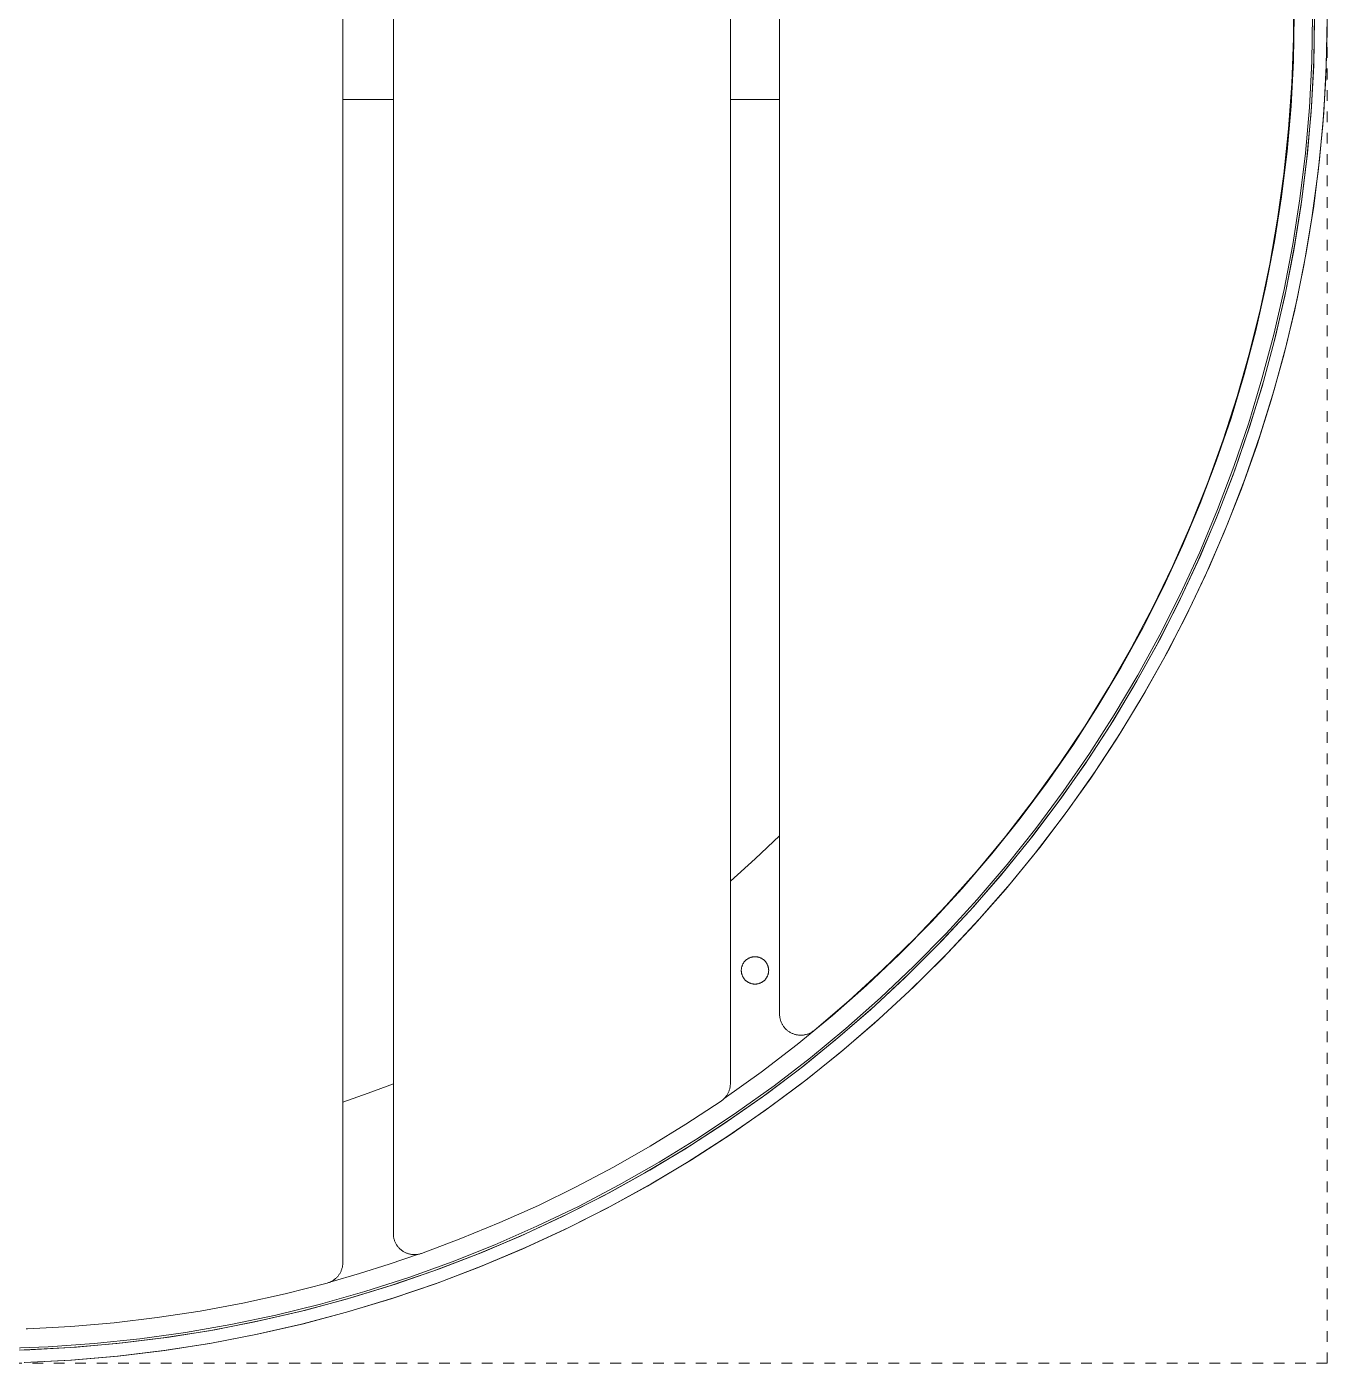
# Model space of a CAD drawing. Header units: inches. Extents: x 4 to 96.5, y 3.2 to 71.9.
# Drawn here: x 20.53 to 32.68, y 3.22 to 15.71 of the extents above; entities that cross this region are included whole.
import ezdxf

# ---------------------------------------------------------------- set-up
doc = ezdxf.new("R2010")
doc.units = ezdxf.units.IN
doc.linetypes.add('HIDDEN', pattern=[1.905, 1.27, -0.635])
doc.layers.add('ZANO_R', color=7, linetype='Continuous', lineweight=0)
doc.layers.add('ZANO_R_przerywana', color=250, linetype='HIDDEN', lineweight=0)

msp = doc.modelspace()

# ---------------------------------------------------------------- linework, layer by layer
at = {"layer": 'ZANO_R'}
for p, q in [((23.48342, 4.1576), (23.48342, 27.47339)), ((23.95585, 27.20113), (23.95585, 4.42987)), ((27.10534, 5.83107), (27.10534, 25.79992)), ((27.5657, 25.15042), (27.5657, 6.48057)), ((32.36683, 16.02804), (32.36683, 15.60295)), ((32.68043, 16.09878), (32.68268, 15.6621)), ((32.3747, 15.8155), (32.36735, 15.39061)), ((32.54583, 15.8155), (32.5384, 15.38542)), ((32.56547, 15.78282), (32.55674, 15.34767)), ((32.5655, 15.82948), (32.55841, 15.3945)), ((32.68357, 15.78252), (32.67476, 15.34324)), ((32.68268, 15.6621), (32.6698, 15.2256)), ((32.36683, 15.60295), (32.35212, 15.17811)), ((32.36735, 15.39061), (32.3453, 14.96623)), ((32.5384, 15.38542), (32.51614, 14.95586)), ((32.55841, 15.3945), (32.53616, 14.96003)), ((32.55674, 15.34767), (32.53284, 14.91308)), ((32.67476, 15.34324), (32.65064, 14.90454)), ((32.35212, 15.17811), (32.32272, 14.75403)), ((32.6698, 15.2256), (32.64179, 14.78981)), ((23.95585, 15.02812), (23.48342, 15.02812)), ((27.5657, 15.02812), (27.10534, 15.02812)), ((32.3453, 14.96623), (32.30859, 14.54287)), ((32.51614, 14.95586), (32.47906, 14.52732)), ((32.53284, 14.91308), (32.4938, 14.47959)), ((32.53616, 14.96003), (32.49877, 14.5266)), ((32.65064, 14.90454), (32.61123, 14.46695)), ((32.32272, 14.75403), (32.27866, 14.33123)), ((32.64179, 14.78981), (32.5987, 14.35526)), ((32.30859, 14.54287), (32.25726, 14.12103)), ((32.47906, 14.52732), (32.42721, 14.10031)), ((32.49877, 14.5266), (32.44631, 14.09473)), ((32.4938, 14.47959), (32.43967, 14.04773)), ((32.61123, 14.46695), (32.55659, 14.031)), ((32.27866, 14.33123), (32.22, 13.9102)), ((32.5987, 14.35526), (32.54057, 13.92246)), ((32.25726, 14.12103), (32.19136, 13.70121)), ((32.42721, 14.10031), (32.36066, 13.67535)), ((32.43967, 14.04773), (32.37052, 13.61801)), ((32.44631, 14.09473), (32.37882, 13.66496)), ((32.55659, 14.031), (32.48678, 13.59722)), ((32.22, 13.9102), (32.1468, 13.49146)), ((32.54057, 13.92246), (32.46748, 13.49193)), ((32.19136, 13.70121), (32.11099, 13.28393)), ((32.36066, 13.67535), (32.27947, 13.25294)), ((32.37052, 13.61801), (32.28642, 13.19097)), ((32.37882, 13.66496), (32.2964, 13.2378)), ((32.1468, 13.49146), (32.05916, 13.0755)), ((32.46748, 13.49193), (32.37951, 13.06419)), ((32.48678, 13.59722), (32.40188, 13.16613)), ((32.11099, 13.28393), (32.01622, 12.86968)), ((32.27947, 13.25294), (32.18376, 12.83358)), ((32.28642, 13.19097), (32.18748, 12.76712)), ((32.2964, 13.2378), (32.19914, 12.81377)), ((32.40188, 13.16613), (32.30201, 12.73827)), ((32.05916, 13.0755), (31.95718, 12.66282)), ((32.37951, 13.06419), (32.27677, 12.63977)), ((32.01622, 12.86968), (31.90719, 12.45896)), ((32.18376, 12.83358), (32.07362, 12.41778)), ((32.18748, 12.76712), (32.07382, 12.34698)), ((32.19914, 12.81377), (32.08715, 12.39339)), ((31.95718, 12.66282), (31.84097, 12.25391)), ((32.27677, 12.63977), (32.15938, 12.21915)), ((32.30201, 12.73827), (32.18728, 12.31415)), ((31.90719, 12.45896), (31.78401, 12.05225)), ((32.07362, 12.41778), (31.9492, 12.00603)), ((32.08715, 12.39339), (31.96059, 11.97717)), ((31.84097, 12.25391), (31.71069, 11.84928)), ((32.07382, 12.34698), (31.94558, 11.93106)), ((32.18728, 12.31415), (32.05782, 11.8943)), ((32.15938, 12.21915), (32.02749, 11.80286)), ((31.78401, 12.05225), (31.64683, 11.65005)), ((31.9492, 12.00603), (31.81065, 11.59881)), ((31.94558, 11.93106), (31.80292, 11.51986)), ((31.96059, 11.97717), (31.81959, 11.56561)), ((32.05782, 11.8943), (31.91381, 11.47921)), ((31.71069, 11.84928), (31.56649, 11.44939)), ((32.02749, 11.80286), (31.88124, 11.39139)), ((31.64683, 11.65005), (31.49583, 11.25283)), ((31.80292, 11.51986), (31.646, 11.11389)), ((31.81065, 11.59881), (31.65812, 11.19663)), ((31.81959, 11.56561), (31.66434, 11.15922)), ((31.56649, 11.44939), (31.40853, 11.05473)), ((31.88124, 11.39139), (31.72082, 10.98523)), ((31.91381, 11.47921), (31.75541, 11.06939)), ((31.49583, 11.25283), (31.33117, 10.86107)), ((31.65812, 11.19663), (31.4918, 10.79994)), ((31.66434, 11.15922), (31.49501, 10.75849)), ((31.40853, 11.05473), (31.23701, 10.66578)), ((31.646, 11.11389), (31.47502, 10.71363)), ((31.75541, 11.06939), (31.58281, 10.66535)), ((31.72082, 10.98523), (31.54643, 10.58488)), ((31.33117, 10.86107), (31.15307, 10.47525)), ((31.49501, 10.75849), (31.31182, 10.3639)), ((31.4918, 10.79994), (31.31188, 10.40923)), ((31.23701, 10.66578), (31.05214, 10.28299)), ((31.47502, 10.71363), (31.29019, 10.31958)), ((31.58281, 10.66535), (31.39623, 10.26757)), ((31.54643, 10.58488), (31.35826, 10.19082)), ((31.15307, 10.47525), (30.96172, 10.09581)), ((31.31188, 10.40923), (31.11859, 10.02497)), ((31.05214, 10.28299), (30.85413, 9.90683)), ((31.29019, 10.31958), (31.09173, 9.93222)), ((31.31182, 10.3639), (31.11499, 9.97593)), ((31.39623, 10.26757), (31.19589, 9.87654)), ((31.35826, 10.19082), (31.15655, 9.80351)), ((30.96172, 10.09581), (30.75736, 9.72322)), ((31.11859, 10.02497), (30.91215, 9.64761)), ((30.85413, 9.90683), (30.64322, 9.53774)), ((31.09173, 9.93222), (30.87989, 9.55201)), ((31.11499, 9.97593), (30.90476, 9.59506)), ((31.19589, 9.87654), (30.98204, 9.49273)), ((31.15655, 9.80351), (30.94153, 9.42342)), ((30.75736, 9.72322), (30.54024, 9.35793)), ((30.91215, 9.64761), (30.69281, 9.27759)), ((30.64322, 9.53774), (30.41967, 9.17618)), ((30.87989, 9.55201), (30.65491, 9.17942)), ((30.90476, 9.59506), (30.68138, 9.22175)), ((30.94153, 9.42342), (30.71347, 9.05102)), ((30.98204, 9.49273), (30.75494, 9.11662)), ((30.54024, 9.35793), (30.3106, 9.00036)), ((30.69281, 9.27759), (30.46082, 8.91537)), ((30.41967, 9.17618), (30.18374, 8.82257)), ((30.65491, 9.17942), (30.41708, 8.8149)), ((30.68138, 9.22175), (30.44512, 8.85645)), ((30.3106, 9.00036), (30.06874, 8.65095)), ((30.71347, 9.05102), (30.47264, 8.68674)), ((30.75494, 9.11662), (30.51486, 8.74865)), ((30.46082, 8.91537), (30.21647, 8.56137)), ((30.18374, 8.82257), (29.93571, 8.47733)), ((30.41708, 8.8149), (30.16669, 8.4589)), ((30.44512, 8.85645), (30.19627, 8.49961)), ((30.51486, 8.74865), (30.26209, 8.38928)), ((30.06874, 8.65095), (29.81494, 8.31012)), ((30.47264, 8.68674), (30.21933, 8.33103)), ((30.19627, 8.49961), (29.93514, 8.15166)), ((30.21647, 8.56137), (29.96005, 8.21602)), ((29.93571, 8.47733), (29.67589, 8.14088)), ((30.16669, 8.4589), (29.90403, 8.11184)), ((30.26209, 8.38928), (29.99695, 8.03894)), ((29.81494, 8.31012), (29.5495, 7.97827)), ((30.21933, 8.33103), (29.95385, 7.98432)), ((27.5657, 8.14698), (27.33861, 7.93203)), ((29.67589, 8.14088), (29.40458, 7.81362)), ((29.93514, 8.15166), (29.66204, 7.81302)), ((29.96005, 8.21602), (29.69187, 7.87972)), ((29.90403, 8.11184), (29.62943, 7.77416)), ((29.99695, 8.03894), (29.71975, 7.69805)), ((27.33861, 7.93203), (27.10534, 7.72379)), ((29.5495, 7.97827), (29.27274, 7.6558)), ((29.69187, 7.87972), (29.41223, 7.55288)), ((29.95385, 7.98432), (29.6765, 7.64701)), ((29.40458, 7.81362), (29.12211, 7.49595)), ((29.62943, 7.77416), (29.34322, 7.44625)), ((29.66204, 7.81302), (29.3773, 7.48411)), ((29.27274, 7.6558), (28.98498, 7.34309)), ((29.6765, 7.64701), (29.38764, 7.31951)), ((29.71975, 7.69805), (29.43083, 7.36705)), ((29.12211, 7.49595), (28.82882, 7.18825)), ((29.41223, 7.55288), (29.12148, 7.23589)), ((29.34322, 7.44625), (29.04575, 7.12853)), ((29.3773, 7.48411), (29.08128, 7.16532)), ((28.98498, 7.34309), (28.68659, 7.04053)), ((29.38764, 7.31951), (29.08759, 7.00223)), ((29.43083, 7.36705), (29.13054, 7.04631)), ((28.82882, 7.18825), (28.52505, 6.89087)), ((29.04575, 7.12853), (28.73738, 6.82137)), ((29.08128, 7.16532), (28.77432, 6.85704)), ((29.12148, 7.23589), (28.81996, 6.92912)), ((27.26103, 6.99335), (27.26466, 6.99586)), ((27.26466, 6.99586), (27.26838, 6.99824)), ((27.26838, 6.99824), (27.27218, 7.00049)), ((27.27218, 7.00049), (27.27606, 7.00261)), ((27.27606, 7.00261), (27.28, 7.0046)), ((27.28, 7.0046), (27.28401, 7.00645)), ((27.28401, 7.00645), (27.28809, 7.00815)), ((27.28809, 7.00815), (27.29222, 7.00972)), ((27.29222, 7.00972), (27.2964, 7.01114)), ((27.2964, 7.01114), (27.30063, 7.01242)), ((27.30063, 7.01242), (27.3049, 7.01355)), ((27.3049, 7.01355), (27.3092, 7.01453)), ((27.3092, 7.01453), (27.31354, 7.01537)), ((27.31354, 7.01537), (27.3179, 7.01605)), ((27.3179, 7.01605), (27.32229, 7.01658)), ((27.32229, 7.01658), (27.32669, 7.01697)), ((27.32669, 7.01697), (27.3311, 7.01719)), ((27.3311, 7.01719), (27.33552, 7.01727)), ((27.33552, 7.01727), (27.33993, 7.01719)), ((27.33993, 7.01719), (27.34434, 7.01697)), ((27.34434, 7.01697), (27.34874, 7.01658)), ((27.34874, 7.01658), (27.35313, 7.01605)), ((27.35313, 7.01605), (27.35749, 7.01537)), ((27.35749, 7.01537), (27.36183, 7.01453)), ((27.36183, 7.01453), (27.36614, 7.01355)), ((27.36614, 7.01355), (27.37041, 7.01242)), ((27.37041, 7.01242), (27.37463, 7.01114)), ((27.37463, 7.01114), (27.37882, 7.00972)), ((27.37882, 7.00972), (27.38295, 7.00815)), ((27.38295, 7.00815), (27.38702, 7.00645)), ((27.38702, 7.00645), (27.39103, 7.0046)), ((27.39103, 7.0046), (27.39498, 7.00261)), ((27.39498, 7.00261), (27.39885, 7.00049)), ((27.39885, 7.00049), (27.40265, 6.99824)), ((27.40265, 6.99824), (27.40637, 6.99586)), ((27.40637, 6.99586), (27.41001, 6.99335)), ((28.68659, 7.04053), (28.3779, 6.74847)), ((29.08759, 7.00223), (28.77673, 6.69553)), ((29.13054, 7.04631), (28.81926, 6.73625)), ((27.20759, 6.89153), (27.20774, 6.89594)), ((27.20759, 6.88711), (27.20759, 6.89153)), ((27.20774, 6.8827), (27.20759, 6.88711)), ((27.20774, 6.89594), (27.20805, 6.90035)), ((27.20805, 6.87829), (27.20774, 6.8827)), ((27.20805, 6.90035), (27.2085, 6.90474)), ((27.2085, 6.8739), (27.20805, 6.87829)), ((27.2085, 6.90474), (27.20911, 6.90912)), ((27.20911, 6.86952), (27.2085, 6.8739)), ((27.20911, 6.90912), (27.20987, 6.91347)), ((27.20987, 6.91347), (27.21078, 6.91779)), ((27.21078, 6.91779), (27.21183, 6.92208)), ((27.21183, 6.92208), (27.21304, 6.92633)), ((27.21304, 6.92633), (27.21439, 6.93054)), ((27.21439, 6.93054), (27.21588, 6.93469)), ((27.21588, 6.93469), (27.21752, 6.9388)), ((27.21752, 6.9388), (27.2193, 6.94284)), ((27.2193, 6.94284), (27.22122, 6.94682)), ((27.22122, 6.94682), (27.22327, 6.95073)), ((27.22327, 6.95073), (27.22545, 6.95457)), ((27.22545, 6.95457), (27.22777, 6.95833)), ((27.22777, 6.95833), (27.23022, 6.962)), ((27.23022, 6.962), (27.23279, 6.9656)), ((27.23279, 6.9656), (27.23548, 6.9691)), ((27.23548, 6.9691), (27.2383, 6.9725)), ((27.2383, 6.9725), (27.24123, 6.97581)), ((27.24123, 6.97581), (27.24427, 6.97901)), ((27.24427, 6.97901), (27.24742, 6.98211)), ((27.24742, 6.98211), (27.25067, 6.98509)), ((27.25067, 6.98509), (27.25403, 6.98796)), ((27.25403, 6.98796), (27.25748, 6.99072)), ((27.25748, 6.99072), (27.26103, 6.99335)), ((27.41001, 6.99335), (27.41355, 6.99072)), ((27.41355, 6.99072), (27.41701, 6.98796)), ((27.41701, 6.98796), (27.42036, 6.98509)), ((27.42036, 6.98509), (27.42362, 6.98211)), ((27.42362, 6.98211), (27.42677, 6.97901)), ((27.42677, 6.97901), (27.42981, 6.97581)), ((27.42981, 6.97581), (27.43274, 6.9725)), ((27.43274, 6.9725), (27.43555, 6.9691)), ((27.43555, 6.9691), (27.43824, 6.9656)), ((27.43824, 6.9656), (27.44082, 6.962)), ((27.44082, 6.962), (27.44326, 6.95833)), ((27.44326, 6.95833), (27.44558, 6.95457)), ((27.44558, 6.95457), (27.44777, 6.95073)), ((27.44777, 6.95073), (27.44982, 6.94682)), ((27.44982, 6.94682), (27.45174, 6.94284)), ((27.45174, 6.94284), (27.45351, 6.9388)), ((27.45351, 6.9388), (27.45515, 6.93469)), ((27.45515, 6.93469), (27.45665, 6.93054)), ((27.45665, 6.93054), (27.458, 6.92633)), ((27.458, 6.92633), (27.4592, 6.92208)), ((27.4592, 6.92208), (27.46026, 6.91779)), ((27.46026, 6.91779), (27.46117, 6.91347)), ((27.46117, 6.91347), (27.46192, 6.90912)), ((27.46192, 6.90912), (27.46253, 6.90474)), ((27.46253, 6.8739), (27.46192, 6.86952)), ((27.46253, 6.90474), (27.46299, 6.90035)), ((27.46299, 6.87829), (27.46253, 6.8739)), ((27.46299, 6.90035), (27.46329, 6.89594)), ((27.46329, 6.8827), (27.46299, 6.87829)), ((27.46329, 6.89594), (27.46345, 6.89153)), ((27.46345, 6.88711), (27.46329, 6.8827)), ((27.46345, 6.89153), (27.46345, 6.88711)), ((28.52505, 6.89087), (28.21118, 6.60419)), ((28.81996, 6.92912), (28.50803, 6.63294)), ((27.20987, 6.86517), (27.20911, 6.86952)), ((27.21078, 6.86085), (27.20987, 6.86517)), ((27.21183, 6.85656), (27.21078, 6.86085)), ((27.21304, 6.85231), (27.21183, 6.85656)), ((27.21439, 6.84811), (27.21304, 6.85231)), ((27.21588, 6.84395), (27.21439, 6.84811)), ((27.21752, 6.83985), (27.21588, 6.84395)), ((27.2193, 6.83581), (27.21752, 6.83985)), ((27.22122, 6.83183), (27.2193, 6.83581)), ((27.22327, 6.82791), (27.22122, 6.83183)), ((27.22545, 6.82408), (27.22327, 6.82791)), ((27.22777, 6.82032), (27.22545, 6.82408)), ((27.23022, 6.81664), (27.22777, 6.82032)), ((27.23279, 6.81305), (27.23022, 6.81664)), ((27.23548, 6.80955), (27.23279, 6.81305)), ((27.2383, 6.80614), (27.23548, 6.80955)), ((27.24123, 6.80284), (27.2383, 6.80614)), ((27.24427, 6.79963), (27.24123, 6.80284)), ((27.24742, 6.79654), (27.24427, 6.79963)), ((27.25067, 6.79355), (27.24742, 6.79654)), ((27.25403, 6.79068), (27.25067, 6.79355)), ((27.25748, 6.78793), (27.25403, 6.79068)), ((27.26103, 6.78529), (27.25748, 6.78793)), ((27.26466, 6.78278), (27.26103, 6.78529)), ((27.26838, 6.7804), (27.26466, 6.78278)), ((27.27218, 6.77815), (27.26838, 6.7804)), ((27.27606, 6.77603), (27.27218, 6.77815)), ((27.28, 6.77404), (27.27606, 6.77603)), ((27.28401, 6.7722), (27.28, 6.77404)), ((27.28809, 6.77049), (27.28401, 6.7722)), ((27.29222, 6.76892), (27.28809, 6.77049)), ((27.2964, 6.7675), (27.29222, 6.76892)), ((27.30063, 6.76622), (27.2964, 6.7675)), ((27.3049, 6.76509), (27.30063, 6.76622)), ((27.3092, 6.76411), (27.3049, 6.76509)), ((27.31354, 6.76328), (27.3092, 6.76411)), ((27.3179, 6.76259), (27.31354, 6.76328)), ((27.32229, 6.76206), (27.3179, 6.76259)), ((27.32669, 6.76168), (27.32229, 6.76206)), ((27.3311, 6.76145), (27.32669, 6.76168)), ((27.33552, 6.76137), (27.3311, 6.76145)), ((27.33993, 6.76145), (27.33552, 6.76137)), ((27.34434, 6.76168), (27.33993, 6.76145)), ((27.34874, 6.76206), (27.34434, 6.76168)), ((27.35313, 6.76259), (27.34874, 6.76206)), ((27.35749, 6.76328), (27.35313, 6.76259)), ((27.36183, 6.76411), (27.35749, 6.76328)), ((27.36614, 6.76509), (27.36183, 6.76411)), ((27.37041, 6.76622), (27.36614, 6.76509)), ((27.37463, 6.7675), (27.37041, 6.76622)), ((27.37882, 6.76892), (27.37463, 6.7675)), ((27.38295, 6.77049), (27.37882, 6.76892)), ((27.38702, 6.7722), (27.38295, 6.77049)), ((27.39103, 6.77404), (27.38702, 6.7722)), ((27.39498, 6.77603), (27.39103, 6.77404)), ((27.39885, 6.77815), (27.39498, 6.77603)), ((27.40265, 6.7804), (27.39885, 6.77815)), ((27.40637, 6.78278), (27.40265, 6.7804)), ((27.41001, 6.78529), (27.40637, 6.78278)), ((27.41355, 6.78793), (27.41001, 6.78529)), ((27.41701, 6.79068), (27.41355, 6.78793)), ((27.42036, 6.79355), (27.41701, 6.79068)), ((27.42362, 6.79654), (27.42036, 6.79355)), ((27.42677, 6.79963), (27.42362, 6.79654)), ((27.42981, 6.80284), (27.42677, 6.79963)), ((27.43274, 6.80614), (27.42981, 6.80284)), ((27.43555, 6.80955), (27.43274, 6.80614)), ((27.43824, 6.81305), (27.43555, 6.80955)), ((27.44082, 6.81664), (27.43824, 6.81305)), ((27.44326, 6.82032), (27.44082, 6.81664)), ((27.44558, 6.82408), (27.44326, 6.82032)), ((27.44777, 6.82791), (27.44558, 6.82408)), ((27.44982, 6.83183), (27.44777, 6.82791)), ((27.45174, 6.83581), (27.44982, 6.83183)), ((27.45351, 6.83985), (27.45174, 6.83581)), ((27.45515, 6.84395), (27.45351, 6.83985)), ((27.45665, 6.84811), (27.45515, 6.84395)), ((27.458, 6.85231), (27.45665, 6.84811)), ((27.4592, 6.85656), (27.458, 6.85231)), ((27.46026, 6.86085), (27.4592, 6.85656)), ((27.46117, 6.86517), (27.46026, 6.86085)), ((27.46192, 6.86952), (27.46117, 6.86517)), ((28.3779, 6.74847), (28.0593, 6.46727)), ((28.73738, 6.82137), (28.41849, 6.52515)), ((28.77432, 6.85704), (28.4568, 6.55965)), ((28.50803, 6.63294), (28.18607, 6.3477)), ((28.77673, 6.69553), (28.45543, 6.3998)), ((28.81926, 6.73625), (28.49735, 6.43723)), ((28.21118, 6.60419), (27.88757, 6.32854)), ((28.41849, 6.52515), (28.08946, 6.24023)), ((28.4568, 6.55965), (28.12911, 6.27351)), ((27.56582, 6.47373), (27.5657, 6.48057)), ((27.56617, 6.4669), (27.56582, 6.47373)), ((27.56677, 6.46008), (27.56617, 6.4669)), ((27.5676, 6.45329), (27.56677, 6.46008)), ((27.56866, 6.44654), (27.5676, 6.45329)), ((27.56996, 6.43982), (27.56866, 6.44654)), ((27.57149, 6.43315), (27.56996, 6.43982)), ((27.57326, 6.42654), (27.57149, 6.43315)), ((27.57525, 6.42), (27.57326, 6.42654)), ((27.57747, 6.41353), (27.57525, 6.42)), ((27.57991, 6.40714), (27.57747, 6.41353)), ((27.58257, 6.40084), (27.57991, 6.40714)), ((27.58545, 6.39463), (27.58257, 6.40084)), ((27.58854, 6.38853), (27.58545, 6.39463)), ((27.59185, 6.38254), (27.58854, 6.38853)), ((27.59535, 6.37667), (27.59185, 6.38254)), ((27.59907, 6.37092), (27.59535, 6.37667)), ((27.60297, 6.36531), (27.59907, 6.37092)), ((28.0593, 6.46727), (27.73117, 6.19725)), ((28.45543, 6.3998), (28.12407, 6.11537)), ((28.49735, 6.43723), (28.16521, 6.14961)), ((27.60708, 6.35983), (27.60297, 6.36531)), ((27.61137, 6.3545), (27.60708, 6.35983)), ((27.61584, 6.34932), (27.61137, 6.3545)), ((27.62049, 6.34431), (27.61584, 6.34932)), ((27.62531, 6.33945), (27.62049, 6.34431)), ((27.63029, 6.33477), (27.62531, 6.33945)), ((27.63544, 6.33026), (27.63029, 6.33477)), ((27.64074, 6.32594), (27.63544, 6.33026)), ((27.64619, 6.3218), (27.64074, 6.32594)), ((27.65177, 6.31785), (27.64619, 6.3218)), ((27.65749, 6.3141), (27.65177, 6.31785)), ((27.66334, 6.31055), (27.65749, 6.3141)), ((27.66931, 6.30721), (27.66334, 6.31055)), ((27.67539, 6.30407), (27.66931, 6.30721)), ((27.68158, 6.30115), (27.67539, 6.30407)), ((27.68786, 6.29844), (27.68158, 6.30115)), ((27.69423, 6.29596), (27.68786, 6.29844)), ((27.70069, 6.2937), (27.69423, 6.29596)), ((27.70722, 6.29166), (27.70069, 6.2937)), ((27.71382, 6.28985), (27.70722, 6.29166)), ((27.72047, 6.28827), (27.71382, 6.28985)), ((27.72718, 6.28693), (27.72047, 6.28827)), ((27.73393, 6.28582), (27.72718, 6.28693)), ((27.74071, 6.28494), (27.73393, 6.28582)), ((27.74752, 6.2843), (27.74071, 6.28494)), ((27.75435, 6.2839), (27.74752, 6.2843)), ((27.76119, 6.28373), (27.75435, 6.2839)), ((27.76803, 6.2838), (27.76119, 6.28373)), ((27.77487, 6.28411), (27.76803, 6.2838)), ((27.78169, 6.28466), (27.77487, 6.28411)), ((27.78848, 6.28544), (27.78169, 6.28466)), ((27.79525, 6.28646), (27.78848, 6.28544)), ((28.12911, 6.27351), (27.79164, 5.99896)), ((27.80197, 6.28772), (27.79525, 6.28646)), ((27.80865, 6.2892), (27.80197, 6.28772)), ((27.81527, 6.29092), (27.80865, 6.2892)), ((27.82183, 6.29287), (27.81527, 6.29092)), ((27.82831, 6.29504), (27.82183, 6.29287)), ((27.83472, 6.29744), (27.82831, 6.29504)), ((27.84104, 6.30006), (27.83472, 6.29744)), ((27.84727, 6.30289), (27.84104, 6.30006)), ((27.85339, 6.30595), (27.84727, 6.30289)), ((27.8594, 6.30921), (27.85339, 6.30595)), ((28.18607, 6.3477), (27.85445, 6.07375)), ((27.8653, 6.31268), (27.8594, 6.30921)), ((27.87107, 6.31635), (27.8653, 6.31268)), ((27.87671, 6.32022), (27.87107, 6.31635)), ((27.88221, 6.32428), (27.87671, 6.32022)), ((27.88757, 6.32854), (27.88221, 6.32428)), ((27.73117, 6.19725), (27.39388, 5.93874)), ((28.08946, 6.24023), (27.7507, 5.96696)), ((28.16521, 6.14961), (27.82324, 5.87375)), ((27.79164, 5.99896), (27.44482, 5.73634)), ((27.85445, 6.07375), (27.51357, 5.8114)), ((28.12407, 6.11537), (27.78306, 5.8426)), ((27.39388, 5.93874), (27.04786, 5.69206)), ((27.7507, 5.96696), (27.40262, 5.70566)), ((27.82324, 5.87375), (27.47186, 5.60998)), ((23.95585, 5.82875), (23.72063, 5.74089)), ((27.0885, 5.75141), (27.08562, 5.74521)), ((27.09115, 5.75771), (27.0885, 5.75141)), ((27.09359, 5.76409), (27.09115, 5.75771)), ((27.0958, 5.77056), (27.09359, 5.76409)), ((27.09779, 5.7771), (27.0958, 5.77056)), ((27.09955, 5.7837), (27.09779, 5.7771)), ((27.10108, 5.79036), (27.09955, 5.7837)), ((27.10238, 5.79707), (27.10108, 5.79036)), ((27.10344, 5.80382), (27.10238, 5.79707)), ((27.10427, 5.81061), (27.10344, 5.80382)), ((27.10486, 5.81741), (27.10427, 5.81061)), ((27.10522, 5.82424), (27.10486, 5.81741)), ((27.10534, 5.83107), (27.10522, 5.82424)), ((27.51357, 5.8114), (27.16384, 5.56098)), ((27.78306, 5.8426), (27.43279, 5.58182)), ((23.72063, 5.74089), (23.48342, 5.65858)), ((27.01942, 5.66846), (26.69058, 5.45179)), ((27.025, 5.67241), (27.01942, 5.66846)), ((27.03043, 5.67655), (27.025, 5.67241)), ((27.03572, 5.68087), (27.03043, 5.67655)), ((27.04086, 5.68538), (27.03572, 5.68087)), ((27.04584, 5.69006), (27.04086, 5.68538)), ((27.40262, 5.70566), (27.04563, 5.45666)), ((27.05065, 5.69492), (27.04584, 5.69006)), ((27.05529, 5.69993), (27.05065, 5.69492)), ((27.05976, 5.70511), (27.05529, 5.69993)), ((27.06404, 5.71043), (27.05976, 5.70511)), ((27.06813, 5.71591), (27.06404, 5.71043)), ((27.07203, 5.72152), (27.06813, 5.71591)), ((27.07574, 5.72726), (27.07203, 5.72152)), ((27.07924, 5.73313), (27.07574, 5.72726)), ((27.08254, 5.73911), (27.07924, 5.73313)), ((27.08562, 5.74521), (27.08254, 5.73911)), ((27.44482, 5.73634), (27.08904, 5.48596)), ((27.16384, 5.56098), (26.80568, 5.32278)), ((27.43279, 5.58182), (27.0737, 5.33333)), ((27.47186, 5.60998), (27.1115, 5.35863)), ((26.69058, 5.45179), (26.35497, 5.24577)), ((27.04563, 5.45666), (26.68018, 5.22027)), ((27.08904, 5.48596), (26.72476, 5.24814)), ((26.72476, 5.24814), (26.35241, 5.02316)), ((26.80568, 5.32278), (26.43951, 5.09709)), ((27.0737, 5.33333), (26.7062, 5.09743)), ((27.1115, 5.35863), (26.74259, 5.12)), ((26.35497, 5.24577), (26.01292, 5.05062)), ((26.68018, 5.22027), (26.30671, 4.99676)), ((26.01292, 5.05062), (25.6648, 4.86653)), ((26.30671, 4.99676), (25.92568, 4.78641)), ((26.35241, 5.02316), (25.97245, 4.8113)), ((26.43951, 5.09709), (26.06576, 4.88416)), ((26.7062, 5.09743), (26.33076, 4.87442)), ((26.74259, 5.12), (26.36559, 4.89437)), ((26.06576, 4.88416), (25.68489, 4.68427)), ((26.33076, 4.87442), (25.94781, 4.66455)), ((26.36559, 4.89437), (25.98094, 4.68203)), ((25.6648, 4.86653), (25.31095, 4.69369)), ((25.92568, 4.78641), (25.53754, 4.58947)), ((25.97245, 4.8113), (25.58533, 4.61281)), ((25.31095, 4.69369), (24.95174, 4.53229)), ((25.68489, 4.68427), (25.29735, 4.49763)), ((25.94781, 4.66455), (25.55782, 4.46808)), ((25.98094, 4.68203), (25.58913, 4.48323)), ((24.95174, 4.53229), (24.58754, 4.38249)), ((25.29735, 4.49763), (24.90359, 4.32449)), ((25.53754, 4.58947), (25.14276, 4.40619)), ((25.58533, 4.61281), (25.19153, 4.42793)), ((23.95585, 4.42987), (23.95597, 4.42302)), ((23.95597, 4.42302), (23.95632, 4.41619)), ((23.95632, 4.41619), (23.95692, 4.40937)), ((23.95692, 4.40937), (23.95775, 4.40257)), ((23.95775, 4.40257), (23.95882, 4.39581)), ((23.95882, 4.39581), (23.96012, 4.38909)), ((23.96012, 4.38909), (23.96165, 4.38241)), ((23.96165, 4.38241), (23.96342, 4.3758)), ((23.96342, 4.3758), (23.96541, 4.36925)), ((24.58754, 4.38249), (24.21873, 4.24443)), ((25.14276, 4.40619), (24.74184, 4.23678)), ((25.19153, 4.42793), (24.79153, 4.25689)), ((25.55782, 4.46808), (25.16125, 4.28524)), ((25.58913, 4.48323), (25.19062, 4.29821)), ((23.96541, 4.36925), (23.96763, 4.36278)), ((23.96763, 4.36278), (23.97008, 4.35638)), ((23.97008, 4.35638), (23.97275, 4.35008)), ((23.97275, 4.35008), (23.97563, 4.34387)), ((23.97563, 4.34387), (23.97873, 4.33776)), ((23.97873, 4.33776), (23.98203, 4.33177)), ((23.98203, 4.33177), (23.98555, 4.32589)), ((23.98555, 4.32589), (23.98927, 4.32014)), ((23.98927, 4.32014), (23.99318, 4.31453)), ((23.99318, 4.31453), (23.99729, 4.30905)), ((23.99729, 4.30905), (24.00158, 4.30372)), ((24.00158, 4.30372), (24.00606, 4.29854)), ((24.00606, 4.29854), (24.01072, 4.29352)), ((24.01072, 4.29352), (24.01554, 4.28867)), ((24.01554, 4.28867), (24.02054, 4.28398)), ((24.02054, 4.28398), (24.02569, 4.27948)), ((24.02569, 4.27948), (24.031, 4.27515)), ((24.031, 4.27515), (24.03645, 4.27101)), ((24.03645, 4.27101), (24.04204, 4.26707)), ((24.04204, 4.26707), (24.04777, 4.26332)), ((24.04777, 4.26332), (24.05363, 4.25977)), ((24.05363, 4.25977), (24.0596, 4.25643)), ((24.0596, 4.25643), (24.06569, 4.2533)), ((24.06569, 4.2533), (24.07188, 4.25038)), ((24.07188, 4.25038), (24.07817, 4.24767)), ((24.07817, 4.24767), (24.08455, 4.24519)), ((24.79153, 4.25689), (24.3858, 4.09989)), ((24.90359, 4.32449), (24.5041, 4.16504)), ((25.16125, 4.28524), (24.75858, 4.11625)), ((25.19062, 4.29821), (24.78591, 4.12721)), ((23.47927, 4.11737), (23.48054, 4.124)), ((23.48054, 4.124), (23.48157, 4.13067)), ((23.48157, 4.13067), (23.48238, 4.13738)), ((23.48238, 4.13738), (23.48296, 4.14411)), ((23.48296, 4.14411), (23.48331, 4.15085)), ((23.48331, 4.15085), (23.48342, 4.1576)), ((23.91716, 4.14339), (23.64081, 4.05641)), ((24.19139, 4.23687), (23.91716, 4.14339)), ((24.08455, 4.24519), (24.09102, 4.24294)), ((24.09102, 4.24294), (24.09755, 4.2409)), ((24.09755, 4.2409), (24.10416, 4.2391)), ((24.5041, 4.16504), (24.09934, 4.01948)), ((24.10416, 4.2391), (24.11082, 4.23753)), ((24.11082, 4.23753), (24.11753, 4.23619)), ((24.11753, 4.23619), (24.12429, 4.23508)), ((24.12429, 4.23508), (24.13108, 4.23421)), ((24.13108, 4.23421), (24.1379, 4.23358)), ((24.1379, 4.23358), (24.14473, 4.23319)), ((24.14473, 4.23319), (24.15158, 4.23303)), ((24.15158, 4.23303), (24.15842, 4.23311)), ((24.15842, 4.23311), (24.16526, 4.23343)), ((24.16526, 4.23343), (24.17208, 4.23398)), ((24.17208, 4.23398), (24.17888, 4.23477)), ((24.17888, 4.23477), (24.18565, 4.2358)), ((24.18565, 4.2358), (24.19238, 4.23707)), ((24.19238, 4.23707), (24.19906, 4.23856)), ((24.19906, 4.23856), (24.20568, 4.24029)), ((24.20568, 4.24029), (24.21224, 4.24225)), ((24.21224, 4.24225), (24.21873, 4.24443)), ((24.74184, 4.23678), (24.33525, 4.08146)), ((24.78591, 4.12721), (24.37547, 3.97041)), ((23.64081, 4.05641), (23.36248, 3.97598)), ((23.39936, 3.99627), (23.40483, 4.00024)), ((23.40483, 4.00024), (23.41016, 4.00439)), ((23.41016, 4.00439), (23.41534, 4.00871)), ((23.41534, 4.00871), (23.42038, 4.01322)), ((23.42038, 4.01322), (23.42525, 4.01789)), ((23.42525, 4.01789), (23.42996, 4.02273)), ((23.42996, 4.02273), (23.4345, 4.02773)), ((23.4345, 4.02773), (23.43887, 4.03288)), ((23.43887, 4.03288), (23.44306, 4.03818)), ((23.44306, 4.03818), (23.44706, 4.04362)), ((23.44706, 4.04362), (23.45088, 4.04919)), ((23.45088, 4.04919), (23.4545, 4.05489)), ((23.4545, 4.05489), (23.45793, 4.06071)), ((23.45793, 4.06071), (23.46115, 4.06664)), ((23.46115, 4.06664), (23.46417, 4.07269)), ((23.46417, 4.07269), (23.46698, 4.07883)), ((23.46698, 4.07883), (23.46957, 4.08506)), ((23.46957, 4.08506), (23.47195, 4.09138)), ((23.47195, 4.09138), (23.47411, 4.09778)), ((23.47411, 4.09778), (23.47606, 4.10425)), ((23.47606, 4.10425), (23.47777, 4.11078)), ((23.47777, 4.11078), (23.47927, 4.11737)), ((24.09934, 4.01948), (23.68979, 3.88797)), ((24.33525, 4.08146), (23.9235, 3.94041)), ((24.3858, 4.09989), (23.97485, 3.95713)), ((24.75858, 4.11625), (24.3503, 3.96133)), ((23.33852, 3.96773), (22.94556, 3.86719)), ((23.68979, 3.88797), (23.27595, 3.77067)), ((23.33852, 3.96773), (23.345, 3.96963)), ((23.345, 3.96963), (23.35141, 3.97174)), ((23.35141, 3.97174), (23.35775, 3.97408)), ((23.35775, 3.97408), (23.36401, 3.97663)), ((23.36401, 3.97663), (23.37017, 3.97939)), ((23.37017, 3.97939), (23.37623, 3.98236)), ((23.37623, 3.98236), (23.38219, 3.98554)), ((23.38219, 3.98554), (23.38804, 3.98892)), ((23.38804, 3.98892), (23.39376, 3.9925)), ((23.39376, 3.9925), (23.39936, 3.99627)), ((23.9235, 3.94041), (23.50708, 3.81381)), ((23.97485, 3.95713), (23.55918, 3.82878)), ((24.3503, 3.96133), (23.9369, 3.82065)), ((24.37547, 3.97041), (23.95982, 3.82803)), ((22.5495, 3.77968), (22.15077, 3.70529)), ((22.94556, 3.86719), (22.5495, 3.77968)), ((23.27595, 3.77067), (22.85831, 3.66774)), ((23.50708, 3.81381), (23.08649, 3.7018)), ((23.55918, 3.82878), (23.13928, 3.715)), ((23.9369, 3.82065), (23.51886, 3.69438)), ((23.95982, 3.82803), (23.53945, 3.70023)), ((21.7498, 3.6441), (21.34703, 3.59619)), ((22.15077, 3.70529), (21.7498, 3.6441)), ((22.85831, 3.66774), (22.43736, 3.57927)), ((23.08649, 3.7018), (22.66226, 3.60453)), ((23.13928, 3.715), (22.71567, 3.61592)), ((23.51886, 3.69438), (23.0967, 3.58267)), ((23.53945, 3.70023), (23.11489, 3.58716)), ((20.52438, 3.54036), (20.53111, 3.54025)), ((20.53111, 3.54025), (20.53783, 3.54038)), ((20.94289, 3.5616), (20.53783, 3.54038)), ((21.34703, 3.59619), (20.94289, 3.5616)), ((22.01362, 3.50539), (21.58757, 3.44618)), ((22.23489, 3.52211), (21.8049, 3.45464)), ((22.28887, 3.53167), (21.85939, 3.46234)), ((22.43736, 3.57927), (22.01362, 3.50539)), ((22.66226, 3.60453), (22.23489, 3.52211)), ((22.71567, 3.61592), (22.28887, 3.53167)), ((23.0967, 3.58267), (22.67093, 3.48566)), ((23.11489, 3.58716), (22.68664, 3.48897)), ((21.15973, 3.40171), (20.73062, 3.37204)), ((21.37283, 3.40221), (20.93919, 3.36487)), ((21.42775, 3.40802), (20.99449, 3.36878)), ((21.58757, 3.44618), (21.15973, 3.40171)), ((21.8049, 3.45464), (21.37283, 3.40221)), ((21.85939, 3.46234), (21.42775, 3.40802)), ((22.24205, 3.40347), (21.81057, 3.33619)), ((22.25523, 3.40577), (21.82118, 3.33766)), ((22.67093, 3.48566), (22.24205, 3.40347)), ((22.68664, 3.48897), (22.25523, 3.40577)), ((20.56012, 3.34467), (20.12517, 3.33571)), ((20.73062, 3.37204), (20.30073, 3.35719)), ((20.93919, 3.36487), (20.50451, 3.34268)), ((20.99449, 3.36878), (20.56012, 3.34467)), ((21.37703, 3.2839), (20.94193, 3.24668)), ((21.38501, 3.28473), (20.94727, 3.24704)), ((21.81057, 3.33619), (21.37703, 3.2839)), ((21.82118, 3.33766), (21.38501, 3.28473)), ((20.94193, 3.24668), (20.5058, 3.22455)), ((20.94727, 3.24704), (20.50848, 3.22464))]:
    msp.add_line(p, q, dxfattribs=at)
at = {"layer": 'ZANO_R_przerywana', "ltscale": 0.05}
for points in [[(32.68362, 3.21766), (32.68362, 28.41357)], [(32.68362, 3.21766), (7.48771, 3.21766)]]:
    msp.add_lwpolyline(points, dxfattribs=at)

doc.saveas('drawing.dxf')
